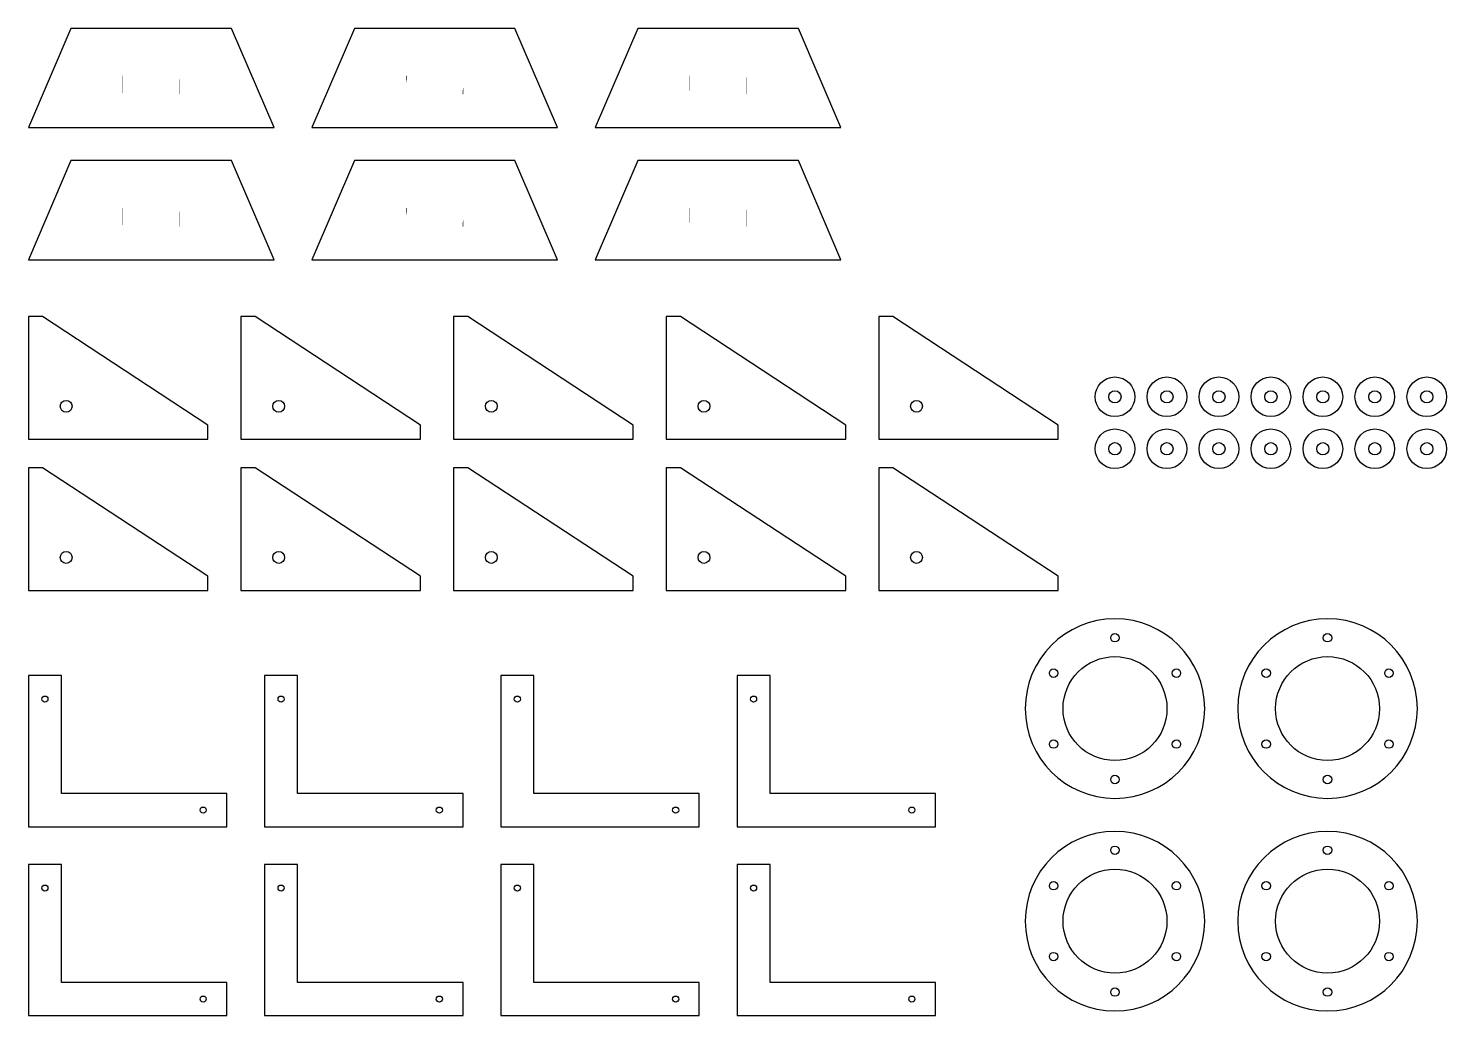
# Model space of a CAD drawing. Header units: millimetres. Extents: x 0 to 3002, y 0 to 2090.
import ezdxf

# ---------------------------------------------------------------- set-up
doc = ezdxf.new("R2010")
doc.units = ezdxf.units.MM

msp = doc.modelspace()

# ---------------------------------------------------------------- linework, layer by layer
for points in [[(0, 1880), (520, 1880), (430, 2090), (90, 2090)], [(600, 1880), (1120, 1880), (1030, 2090), (690, 2090)], [(1200, 1880), (1720, 1880), (1630, 2090), (1290, 2090)], [(0, 1600), (520, 1600), (430, 1810), (90, 1810)], [(600, 1600), (1120, 1600), (1030, 1810), (690, 1810)], [(1200, 1600), (1720, 1600), (1630, 1810), (1290, 1810)], [(0, 1220), (380, 1220), (380, 1250), (30, 1480), (0, 1480)], [(450, 1220), (830, 1220), (830, 1250), (480, 1480), (450, 1480)], [(900, 1220), (1280, 1220), (1280, 1250), (930, 1480), (900, 1480)], [(1350, 1220), (1730, 1220), (1730, 1250), (1380, 1480), (1350, 1480)], [(1800, 1220), (2180, 1220), (2180, 1250), (1830, 1480), (1800, 1480)], [(0, 900), (380, 900), (380, 930), (30, 1160), (0, 1160)], [(450, 900), (830, 900), (830, 930), (480, 1160), (450, 1160)], [(900, 900), (1280, 900), (1280, 930), (930, 1160), (900, 1160)], [(1350, 900), (1730, 900), (1730, 930), (1380, 1160), (1350, 1160)], [(1800, 900), (2180, 900), (2180, 930), (1830, 1160), (1800, 1160)], [(0, 400), (420, 400), (420, 470), (70, 470), (70, 720), (0, 720)], [(500, 400), (920, 400), (920, 470), (570, 470), (570, 720), (500, 720)], [(1000, 400), (1420, 400), (1420, 470), (1070, 470), (1070, 720), (1000, 720)], [(1500, 400), (1920, 400), (1920, 470), (1570, 470), (1570, 720), (1500, 720)], [(0, 0), (420, 0), (420, 70), (70, 70), (70, 320), (0, 320)], [(500, 0), (920, 0), (920, 70), (570, 70), (570, 320), (500, 320)], [(1000, 0), (1420, 0), (1420, 70), (1070, 70), (1070, 320), (1000, 320)], [(1500, 0), (1920, 0), (1920, 70), (1570, 70), (1570, 320), (1500, 320)]]:
    msp.add_lwpolyline(points, close=True)
for points in [[(200, 1950, 0, 0, 0), (320, 1950, 1, 0, 0), (320, 1990, 0, 0, 0), (200, 1990, 1, 0, 0)], [(800, 1950, 0, 0, 0), (920, 1950, 1, 0, 0), (920, 1990, 0, 0, 0), (800, 1990, 1, 0, 0)], [(1400, 1950, 0, 0, 0), (1520, 1950, 1, 0, 0), (1520, 1990, 0, 0, 0), (1400, 1990, 1, 0, 0)], [(200, 1670, 0, 0, 0), (320, 1670, 1, 0, 0), (320, 1710, 0, 0, 0), (200, 1710, 1, 0, 0)], [(800, 1670, 0, 0, 0), (920, 1670, 1, 0, 0), (920, 1710, 0, 0, 0), (800, 1710, 1, 0, 0)], [(1400, 1670, 0, 0, 0), (1520, 1670, 1, 0, 0), (1520, 1710, 0, 0, 0), (1400, 1710, 1, 0, 0)]]:
    msp.add_lwpolyline(points, format="xyseb", close=True)
for centre, radius in [((2300, 1310), 42), ((2410, 1310), 42), ((2520, 1310), 42), ((2630, 1310), 42), ((2740, 1310), 42), ((2850, 1310), 42), ((2960, 1310), 42), ((2300, 1310), 13), ((2410, 1310), 13), ((2520, 1310), 13), ((2630, 1310), 13), ((2740, 1310), 13), ((2850, 1310), 13), ((2960, 1310), 13), ((80, 1290), 12.5), ((530, 1290), 12.5), ((980, 1290), 12.5), ((1430, 1290), 12.5), ((1880, 1290), 12.5), ((2300, 1200), 42), ((2410, 1200), 42), ((2520, 1200), 42), ((2630, 1200), 42), ((2740, 1200), 42), ((2850, 1200), 42), ((2960, 1200), 42), ((2300, 1200), 13), ((2410, 1200), 13), ((2520, 1200), 13), ((2630, 1200), 13), ((2740, 1200), 13), ((2850, 1200), 13), ((2960, 1200), 13), ((80, 970), 12.5), ((530, 970), 12.5), ((980, 970), 12.5), ((1430, 970), 12.5), ((1880, 970), 12.5), ((2300, 800), 9), ((2750, 800), 9), ((2300, 650), 110), ((2750, 650), 110), ((2170.1, 725), 9), ((2429.9, 725), 9), ((2620.1, 725), 9), ((2879.9, 725), 9), ((35, 670), 6.5), ((535, 670), 6.5), ((1035, 670), 6.5), ((1535, 670), 6.5), ((2170.1, 575), 9), ((2429.9, 575), 9), ((2620.1, 575), 9), ((2879.9, 575), 9), ((2300, 500), 9), ((2750, 500), 9), ((370, 435), 6.5), ((870, 435), 6.5), ((1370, 435), 6.5), ((1870, 435), 6.5), ((2300, 350), 9), ((2750, 350), 9), ((2300, 200), 110), ((2750, 200), 110), ((35, 270), 6.5), ((535, 270), 6.5), ((1035, 270), 6.5), ((1535, 270), 6.5), ((2170.1, 275), 9), ((2429.9, 275), 9), ((2620.1, 275), 9), ((2879.9, 275), 9), ((2170.1, 125), 9), ((2429.9, 125), 9), ((2620.1, 125), 9), ((2879.9, 125), 9), ((370, 35), 6.5), ((870, 35), 6.5), ((1370, 35), 6.5), ((1870, 35), 6.5), ((2300, 50), 9), ((2750, 50), 9)]:
    msp.add_circle(centre, radius)
for centre, start, end in [((2300, 650), 0, 180), ((2750, 650), 0, 180), ((2300, 650), 180, 360), ((2750, 650), 180, 360), ((2300, 200), 0, 180), ((2750, 200), 0, 180), ((2300, 200), 180, 360), ((2750, 200), 180, 360)]:
    msp.add_arc(centre, 190, start, end)

doc.saveas('drawing.dxf')
